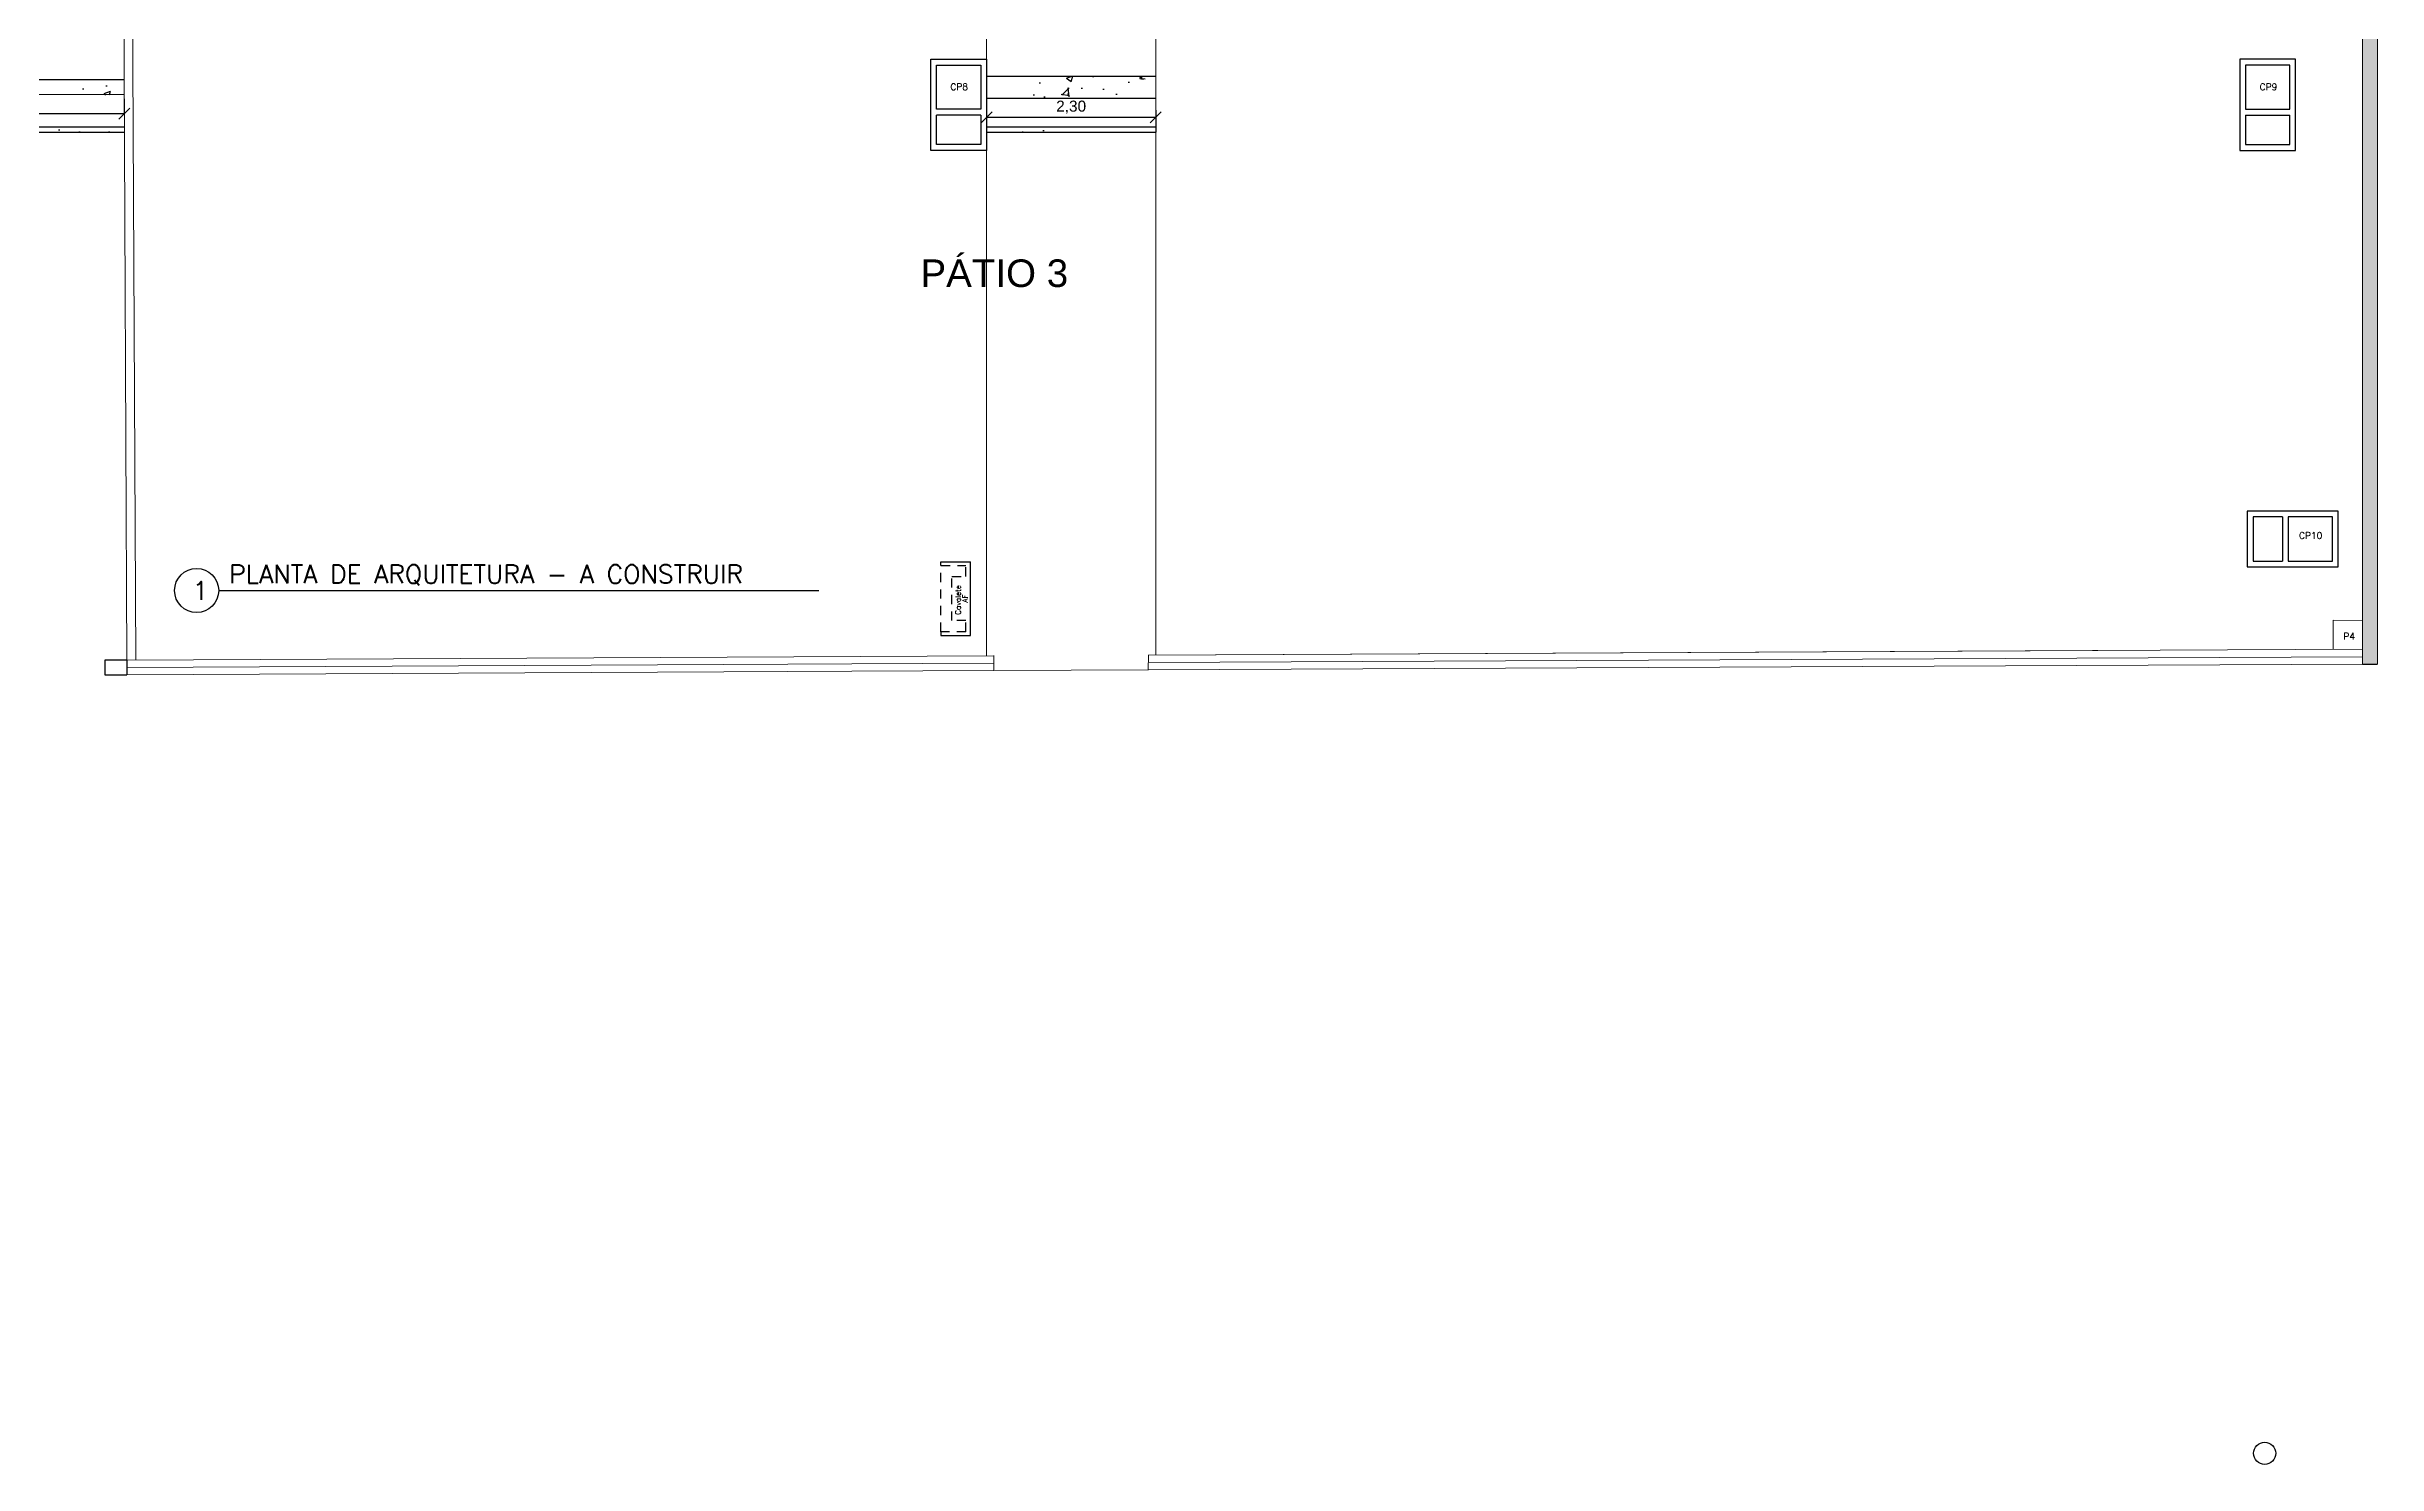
# Model space of a CAD drawing. Extents: x 0 to 11638, y -6007 to 0.
# Drawn here: x 10607.96 to 10639.65, y -5610.65 to -5591.37 of the extents above; entities that cross this region are included whole.
import ezdxf

# ---------------------------------------------------------------- set-up
doc = ezdxf.new("R2010")
doc.units = 0
doc.linetypes.add('HIDDEN2', pattern=[0.1875, 0.125, -0.0625])
doc.layers.get('0').update_dxf_attribs({"linetype": 'CONTINUOUS'})
doc.layers.get('Defpoints').update_dxf_attribs({"linetype": 'CONTINUOUS'})
for name, color, linetype, lineweight in [('ARQ - Alvenaria Alta', 251, 'CONTINUOUS', 13), ('ARQ - Alvenaria Média-Baixa', 252, 'CONTINUOUS', 20), ('ARQ - Esquadrias', 1, 'CONTINUOUS', 9), ('ARQ - Grades', 1, 'CONTINUOUS', 15), ('ARQ - Guias Calçadas Sarjetas', 254, 'CONTINUOUS', 20), ('ARQ - Textos', 4, 'CONTINUOUS', 5), ('Elétrica', 30, 'CONTINUOUS', 20), ('Hidrossanitário - Água Fria', 5, 'CONTINUOUS', 5)]:
    doc.layers.add(name, color=color, linetype=linetype, lineweight=lineweight)
doc.layers.add('ARQ - Cotas', color=1, linetype='CONTINUOUS')
doc.styles.add('ROMANS', font='romans.shx', dxfattribs={"height": 0.3})
doc.styles.get("Standard").update_dxf_attribs({"font": 'arial.ttf', "height": 0.15})
doc.dimstyles.get("Standard").update_dxf_attribs({"dimtxt": 0.1, "dimasz": 0.15, "dimexe": 0.2, "dimexo": 0.2, "dimgap": 0.05, "dimtad": 1, "dimzin": 0, "dimtxsty": 'STANDARD', "dimblk": 'OBLIQUE', "dimcen": 0.5, "dimclrd": 256, "dimclre": 256, "dimclrt": 256, "dimadec": 0, "dimazin": 0, "dimtfac": 1, "dimtmove": 0, "dimatfit": 3, "dimfxl": 0.1, "dimfxlon": 1, "dimtfillclr": 256, "dimtolj": 1, "dimtzin": 0, "dimlwd": -1, "dimarcsym": 0})
pattern_1 = [(50, (250, 0), (0.910923345, -0.07969543), [0.09525, -1.04775]), (355, (250, 0), (-0.17621711, 0.955284226), [0.0762, -0.83820292]), (100.451445, (250.0759, -0.0066), (0.734706235, 0.87558876), [0.080950044, -0.89045122]), (46.1842, (250, 0.254), (1.3553952, -0.21021164), [0.142875, -1.571625]), (96.635558, (250.113, 0.2365), (1.18702067, 1.23713062), [0.12142512, -1.33567804]), (351.184151, (250, 0.254), (1.18702067, 1.23713062), [0.11429984, -1.25729866]), (21, (250.127, 0.1905), (0.758071956, -0.51132599), [0.09525, -1.04775]), (326, (250.127, 0.1905), (0.30901014, 0.92093983), [0.0762, -0.8382]), (71.451445, (250.1902, 0.1479), (1.067082096, 0.409613844), [0.080950044, -0.89044969]), (37.5, (250, 0), (0.015443016, 0.422775194), [0, -0.82804, 0, -0.8509, 0, -0.841375]), (7.5, (250, 0), (0.334098313, 0.500902874), [0, -0.48514, 0, -0.80899, 0, -0.320675]), (327.5, (249.7168, 0), (0.677952976, -0.02864372), [0, -0.3175, 0, -0.9906, 0, -1.31445]), (317.5, (249.5898, 0), (0.740645907, 0.127132455), [0, -0.41275, 0, -0.65786, 0, -0.93345])]

# ---------------------------------------------------------------- blocks, each defined once
blk = doc.blocks.new('_Oblique')
at = {"layer": 'ARQ - Esquadrias', "color": 0, "lineweight": -2}
blk.add_line((-0.5, -0.5), (0.5, 0.5), dxfattribs=at)
blk = doc.blocks.new('*D1017')
at = {"layer": 'ARQ - Cotas', "lineweight": -2, "transparency": 16777216}
for p, q in [((10603.159, -5592.281), (10603.159, -5592.081)), ((10609.016, -5592.281), (10609.016, -5592.081))]:
    blk.add_line(p, q, dxfattribs=at)
at = {"layer": 'ARQ - Cotas', "transparency": 16777216}
blk.add_line((10603.159, -5592.281), (10609.016, -5592.281), dxfattribs=at)
at = {"layer": 'Defpoints', "color": 0, "lineweight": -2, "transparency": 16777216}
for p in [(10609.016, -5592.281), (10603.159, -5592.464), (10609.016, -5592.464)]:
    blk.add_point(p, dxfattribs=at)
at = {"layer": 'ARQ - Cotas', "transparency": 16777216, "xscale": 0.15, "yscale": 0.15, "zscale": 0.15, "rotation": 180}
blk.add_blockref('_Oblique', (10603.159, -5592.281), dxfattribs=at)
at = {"layer": 'ARQ - Cotas', "transparency": 16777216, "xscale": 0.15, "yscale": 0.15, "zscale": 0.15}
blk.add_blockref('_Oblique', (10609.016, -5592.281), dxfattribs=at)
at = {"layer": 'ARQ - Cotas', "lineweight": -2, "transparency": 16777216, "insert": (10606.088, -5592.141), "char_height": 0.15, "attachment_point": 5}
blk.add_mtext('\\A1;5,86', dxfattribs=at)
blk = doc.blocks.new('*D1025')
at = {"layer": 'ARQ - Cotas', "lineweight": -2, "transparency": 16777216}
for p, q in [((10620.739, -5592.233), (10620.739, -5592.533)), ((10623.039, -5592.233), (10623.039, -5592.533))]:
    blk.add_line(p, q, dxfattribs=at)
at = {"layer": 'ARQ - Cotas', "transparency": 16777216}
blk.add_line((10623.039, -5592.333), (10620.739, -5592.333), dxfattribs=at)
at = {"layer": 'Defpoints', "color": 0, "lineweight": -2, "transparency": 16777216}
for p in [(10620.739, -5592.026), (10623.039, -5592.026), (10620.739, -5592.333)]:
    blk.add_point(p, dxfattribs=at)
at = {"layer": 'ARQ - Cotas', "transparency": 16777216, "xscale": 0.15, "yscale": 0.15, "zscale": 0.15, "rotation": 180}
blk.add_blockref('_Oblique', (10620.739, -5592.333), dxfattribs=at)
at = {"layer": 'ARQ - Cotas', "transparency": 16777216, "xscale": 0.15, "yscale": 0.15, "zscale": 0.15}
blk.add_blockref('_Oblique', (10623.039, -5592.333), dxfattribs=at)
at = {"layer": 'ARQ - Cotas', "lineweight": -2, "transparency": 16777216, "insert": (10621.889, -5592.193), "char_height": 0.15, "attachment_point": 5}
blk.add_mtext('\\A1;2,30', dxfattribs=at)

msp = doc.modelspace()

# ---------------------------------------------------------------- hatches: boundary and pattern name
at = {"layer": 'ARQ - Cotas', "lineweight": -2}
h = msp.add_hatch(color=7, dxfattribs=at)
h.dxf.hatch_style = 1
edge = h.paths.add_edge_path()
edge.add_line((10639.449, -5568.178), (10639.449, -5599.764))
edge.add_line((10639.449, -5599.764), (10639.649, -5599.764))
edge.add_line((10639.649, -5599.764), (10639.649, -5567.975))
edge.add_line((10639.649, -5567.975), (10540.165, -5569.184))
edge.add_line((10540.165, -5569.184), (10540.365, -5592.707))
edge.add_arc((10544.127, -5592.707), 3.762, 180, 236.9357)
edge.add_line((10542.074, -5595.86), (10542.118, -5595.868))
edge.add_line((10542.118, -5595.868), (10542.155, -5595.673))
edge.add_arc((10544.127, -5592.707), 3.562, 179.9865, 236.3823, ccw=False)
edge.add_line((10540.565, -5592.706), (10540.366, -5569.382))
edge.add_line((10540.366, -5569.382), (10639.449, -5568.178))
h.paths.add_polyline_path([(10639.537, -5598.013), (10639.537, -5597.919)], flags=16)
at = {"layer": 'ARQ - Cotas', "lineweight": -2, "true_color": 0x000000}
h = msp.add_hatch(dxfattribs=at)
h.set_pattern_fill('AR-CONC', color=18, scale=0.005)
h.set_pattern_definition(pattern_1)
h.paths.add_polyline_path([(10609.013, -5591.823), (10603.156, -5591.824), (10603.157, -5592.024), (10609.014, -5592.023)])
h = msp.add_hatch(dxfattribs=at)
h.set_pattern_fill('AR-CONC', color=18, scale=0.005)
h.set_pattern_definition(pattern_1)
h.paths.add_polyline_path([(10623.039, -5591.771), (10620.739, -5591.771), (10620.739, -5592.071), (10623.039, -5592.071)])
h = msp.add_hatch(dxfattribs=at)
h.set_pattern_fill('AR-CONC', color=18, scale=0.005)
h.set_pattern_definition(pattern_1)
h.paths.add_polyline_path([(10609.016, -5592.464), (10603.159, -5592.464), (10603.159, -5592.539), (10609.016, -5592.539)])
h = msp.add_hatch(dxfattribs=at)
h.set_pattern_fill('AR-CONC', color=18, scale=0.005)
h.set_pattern_definition(pattern_1)
h.paths.add_polyline_path([(10623.039, -5592.464), (10620.739, -5592.464), (10620.739, -5592.539), (10623.039, -5592.539)])

# ---------------------------------------------------------------- linework, layer by layer
at = {"lineweight": -2}
for p, q in [((10610.299, -5598.765), (10618.457, -5598.765)), ((10639.449, -5599.764), (10639.649, -5599.764))]:
    msp.add_line(p, q, dxfattribs=at)
msp.add_circle((10609.999, -5598.765), 0.3, dxfattribs=at)
at = {"layer": 'ARQ - Alvenaria Alta'}
for p, q in [((10639.449, -5568.178), (10639.449, -5599.764)), ((10639.649, -5567.975), (10639.649, -5599.763))]:
    msp.add_line(p, q, dxfattribs=at)
at = {"layer": 'ARQ - Alvenaria Alta', "lineweight": -2}
for p, q in [((10619.979, -5592.781), (10619.979, -5591.541)), ((10619.979, -5591.541), (10620.739, -5591.541)), ((10620.059, -5592.221), (10620.059, -5591.621)), ((10620.059, -5591.621), (10620.659, -5591.621)), ((10620.659, -5591.621), (10620.659, -5592.221)), ((10620.739, -5591.541), (10620.739, -5592.781)), ((10637.778, -5591.541), (10637.778, -5592.781)), ((10638.538, -5591.541), (10637.778, -5591.541)), ((10637.858, -5591.621), (10637.858, -5592.221)), ((10638.458, -5591.621), (10637.858, -5591.621)), ((10638.458, -5592.221), (10638.458, -5591.621)), ((10638.538, -5592.781), (10638.538, -5591.541)), ((10609.013, -5591.823), (10603.156, -5591.824)), ((10609.014, -5592.023), (10603.157, -5592.024)), ((10620.739, -5591.771), (10623.039, -5591.771)), ((10620.659, -5592.221), (10620.059, -5592.221)), ((10620.659, -5592.301), (10620.059, -5592.301)), ((10620.059, -5592.701), (10620.059, -5592.301)), ((10620.659, -5592.301), (10620.659, -5592.701)), ((10620.739, -5592.071), (10623.039, -5592.071)), ((10637.858, -5592.221), (10638.458, -5592.221)), ((10637.858, -5592.301), (10638.458, -5592.301)), ((10637.858, -5592.301), (10637.858, -5592.701)), ((10638.458, -5592.701), (10638.458, -5592.301)), ((10609.016, -5592.464), (10603.159, -5592.464)), ((10609.016, -5592.539), (10603.159, -5592.539)), ((10623.039, -5592.464), (10620.739, -5592.464)), ((10623.039, -5592.539), (10620.739, -5592.539)), ((10620.739, -5592.781), (10619.979, -5592.781)), ((10620.659, -5592.701), (10620.059, -5592.701)), ((10637.778, -5592.781), (10638.538, -5592.781)), ((10637.858, -5592.701), (10638.458, -5592.701)), ((10639.118, -5597.684), (10637.878, -5597.684)), ((10637.878, -5597.684), (10637.878, -5598.444)), ((10639.118, -5598.444), (10639.118, -5597.684)), ((10638.358, -5597.764), (10637.958, -5597.764)), ((10637.958, -5597.764), (10637.958, -5598.364)), ((10638.358, -5597.764), (10638.358, -5598.364)), ((10639.038, -5597.764), (10638.438, -5597.764)), ((10638.438, -5597.764), (10638.438, -5598.364)), ((10639.038, -5598.364), (10639.038, -5597.764)), ((10637.958, -5598.364), (10638.358, -5598.364)), ((10638.438, -5598.364), (10639.038, -5598.364)), ((10637.878, -5598.444), (10639.118, -5598.444)), ((10609.051, -5599.71), (10608.751, -5599.71)), ((10609.051, -5599.71), (10608.751, -5599.71)), ((10608.751, -5599.712), (10608.752, -5599.912)), ((10608.751, -5599.712), (10608.752, -5599.912)), ((10608.752, -5599.912), (10609.052, -5599.911)), ((10608.752, -5599.912), (10609.052, -5599.911)), ((10609.051, -5599.71), (10609.052, -5599.911)), ((10609.051, -5599.71), (10609.052, -5599.911))]:
    msp.add_line(p, q, dxfattribs=at)
at = {"layer": 'ARQ - Alvenaria Média-Baixa', "lineweight": -2}
for p, q in [((10620.119, -5598.424), (10620.119, -5598.374)), ((10620.119, -5598.374), (10620.519, -5598.374)), ((10620.519, -5599.374), (10620.519, -5598.374)), ((10620.119, -5599.324), (10620.119, -5599.374)), ((10620.119, -5599.374), (10620.519, -5599.374))]:
    msp.add_line(p, q, dxfattribs=at)
at = {"layer": 'ARQ - Alvenaria Média-Baixa', "linetype": 'HIDDEN2', "lineweight": -2}
for p, q in [((10620.119, -5599.324), (10620.119, -5598.424)), ((10620.119, -5598.424), (10620.459, -5598.424)), ((10620.269, -5599.174), (10620.269, -5598.574)), ((10620.269, -5598.574), (10620.459, -5598.574)), ((10620.459, -5598.574), (10620.459, -5598.424)), ((10620.459, -5599.174), (10620.269, -5599.174)), ((10620.459, -5599.324), (10620.459, -5599.174)), ((10620.459, -5599.324), (10620.119, -5599.324))]:
    msp.add_line(p, q, dxfattribs=at)
at = {"layer": 'ARQ - Alvenaria Média-Baixa'}
for p, q in [((10639.448, -5599.564), (10622.938, -5599.644)), ((10635.849, -5599.581), (10622.939, -5599.644)), ((10620.839, -5599.654), (10609.051, -5599.71)), ((10617.166, -5599.872), (10609.052, -5599.911)), ((10617.166, -5599.872), (10618.909, -5599.863)), ((10620.84, -5599.854), (10618.909, -5599.863)), ((10620.839, -5599.649), (10620.84, -5599.854)), ((10622.939, -5599.643), (10622.938, -5599.848)), ((10639.449, -5599.764), (10622.939, -5599.844))]:
    msp.add_line(p, q, dxfattribs=at)
at = {"layer": 'ARQ - Grades'}
for p, q in [((10609.051, -5599.811), (10617.165, -5599.77)), ((10618.908, -5599.761), (10617.165, -5599.77)), ((10618.908, -5599.761), (10620.84, -5599.751)), ((10639.449, -5599.666), (10622.939, -5599.745))]:
    msp.add_line(p, q, dxfattribs=at)
at = {"layer": 'ARQ - Guias Calçadas Sarjetas', "ltscale": 0.01, "transparency": 33554684}
for p, q in [((10609.004, -5590.041), (10609.051, -5599.71)), ((10609.124, -5590.041), (10609.171, -5599.71)), ((10620.739, -5590.041), (10620.739, -5599.654)), ((10623.039, -5590.041), (10623.039, -5599.643)), ((10620.84, -5599.854), (10622.939, -5599.844))]:
    msp.add_line(p, q, dxfattribs=at)
at = {"layer": 'Elétrica', "linetype": 'ByBlock'}
for p, q in [((10639.048, -5599.568), (10639.05, -5599.168)), ((10639.05, -5599.168), (10639.45, -5599.17))]:
    msp.add_line(p, q, dxfattribs=at)
at = {"layer": 'Elétrica', "lineweight": -2}
msp.add_circle((10638.117, -5610.495), 0.15, dxfattribs=at)

# ---------------------------------------------------------------- texts
at = {"lineweight": -2, "char_height": 0.25, "attachment_point": 1, "style": 'ROMANS'}
for s, width, insert in [('1', 0.39382, (10609.941, -5598.641)), ('PLANTA DE ARQUITETURA - A CONSTRUIR', 8.24066, (10610.441, -5598.416))]:
    msp.add_mtext_dynamic_manual_height_columns(s, width=width, gutter_width=750, heights=[0], dxfattribs=dict(at, insert=insert))
at = {"layer": 'ARQ - Textos', "linetype": 'Continuous', "insert": (10619.84, -5594.263), "char_height": 0.375, "attachment_point": 1}
msp.add_mtext_dynamic_manual_height_columns('PÁTIO 3', width=20.35412, gutter_width=5.023, heights=[0], dxfattribs=at)
at = {"layer": 'Elétrica', "linetype": 'ByBlock', "char_height": 0.09, "attachment_point": 1, "style": 'ROMANS'}
for s, insert in [('CP8', (10620.247, -5591.871)), ('CP9', (10638.048, -5591.873)), ('CP10', (10638.583, -5597.972)), ('P4', (10639.187, -5599.342))]:
    msp.add_mtext_dynamic_manual_height_columns(s, width=1.89216, gutter_width=18, heights=[0], dxfattribs=dict(at, insert=insert))
at = {"layer": 'Hidrossanitário - Água Fria', "linetype": 'ByBlock', "char_height": 0.072, "attachment_point": 1, "rotation": 90, "style": 'ROMANS'}
for s, insert in [('Cavalete', (10620.315, -5599.095)), ('AF', (10620.411, -5598.929))]:
    msp.add_mtext_dynamic_manual_height_columns(s, width=1.57765, gutter_width=14.4, heights=[0], dxfattribs=dict(at, insert=insert))

# ---------------------------------------------------------------- dimensions: what is measured, and where the dimension line sits
at = {"layer": 'ARQ - Cotas', "lineweight": -2}
for base, p1, p2, picture, middle in [((10620.739, -5592.333), (10623.039, -5592.026), (10620.739, -5592.026), '*D1025', (10621.889, -5592.193)), ((10609.016, -5592.281), (10603.159, -5592.464), (10609.016, -5592.464), '*D1017', (10606.088, -5592.141))]:
    dim = msp.add_linear_dim(base=base, p1=p1, p2=p2, dimstyle='STANDARD', dxfattribs=at)
    dim.commit()
    dim.dimension.update_dxf_attribs({"geometry": picture, "text_midpoint": middle})

doc.saveas('drawing.dxf')
